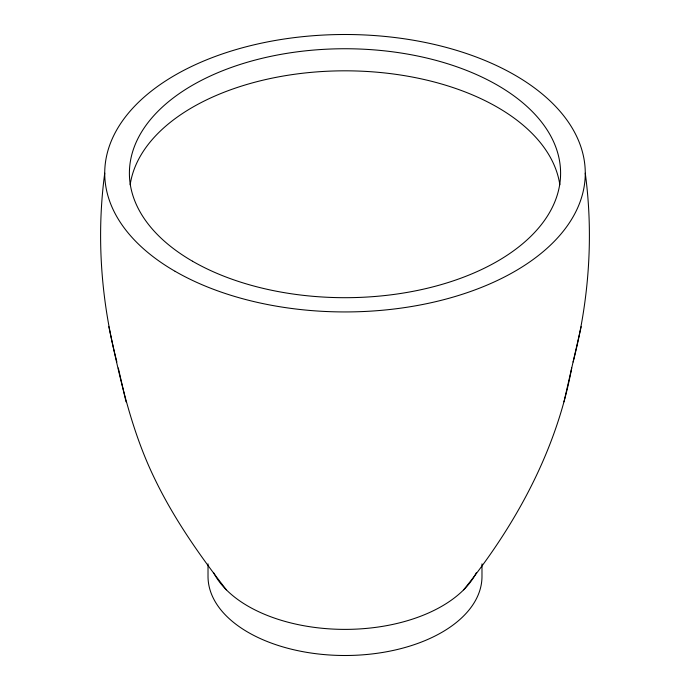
<?xml version="1.0" encoding="UTF-8"?>
<svg xmlns="http://www.w3.org/2000/svg" width="690" height="690" viewBox="0 0 690 690"><rect width="100%" height="100%" fill="white"/><g stroke="black" fill="none" stroke-linecap="round" stroke-linejoin="round"><path stroke-width="1.03" d="M104.733 173.216C96.272 236.135 101.059 300.573 116.877 361.983M573.123 361.983C588.941 300.573 593.728 236.135 585.267 173.216M463.637 589.838C515.672 525.202 556.614 450.242 571.7 367.986M563.971 401.856L581.17 326.689M226.363 589.838C199.177 554.708 173.544 518.164 154.319 477.972C131.169 430.224 119.827 378.267 108.83 326.689M118.3 367.986L126.029 401.856M481.982 563.877L481.982 576.409A136.982 79.091 0 0 1 345 655.5A136.982 79.091 0 0 1 208.018 576.409L208.018 563.877M476.445 572.562A136.982 79.091 0 0 1 345 629.384A136.982 79.091 0 0 1 213.555 572.562M130.168 184.817A215.599 124.476 0 0 1 345 70.82A215.599 124.476 0 0 1 559.832 184.817M175.105 271.308A240.267 138.716 0 0 0 577.082 209.122A240.267 138.716 0 0 0 282.814 39.227A240.267 138.716 0 0 0 175.105 271.308M192.545 261.234A215.599 124.476 0 0 0 553.251 205.43A215.599 124.476 0 0 0 289.196 52.983A215.599 124.476 0 0 0 192.545 261.234"/></g></svg>
